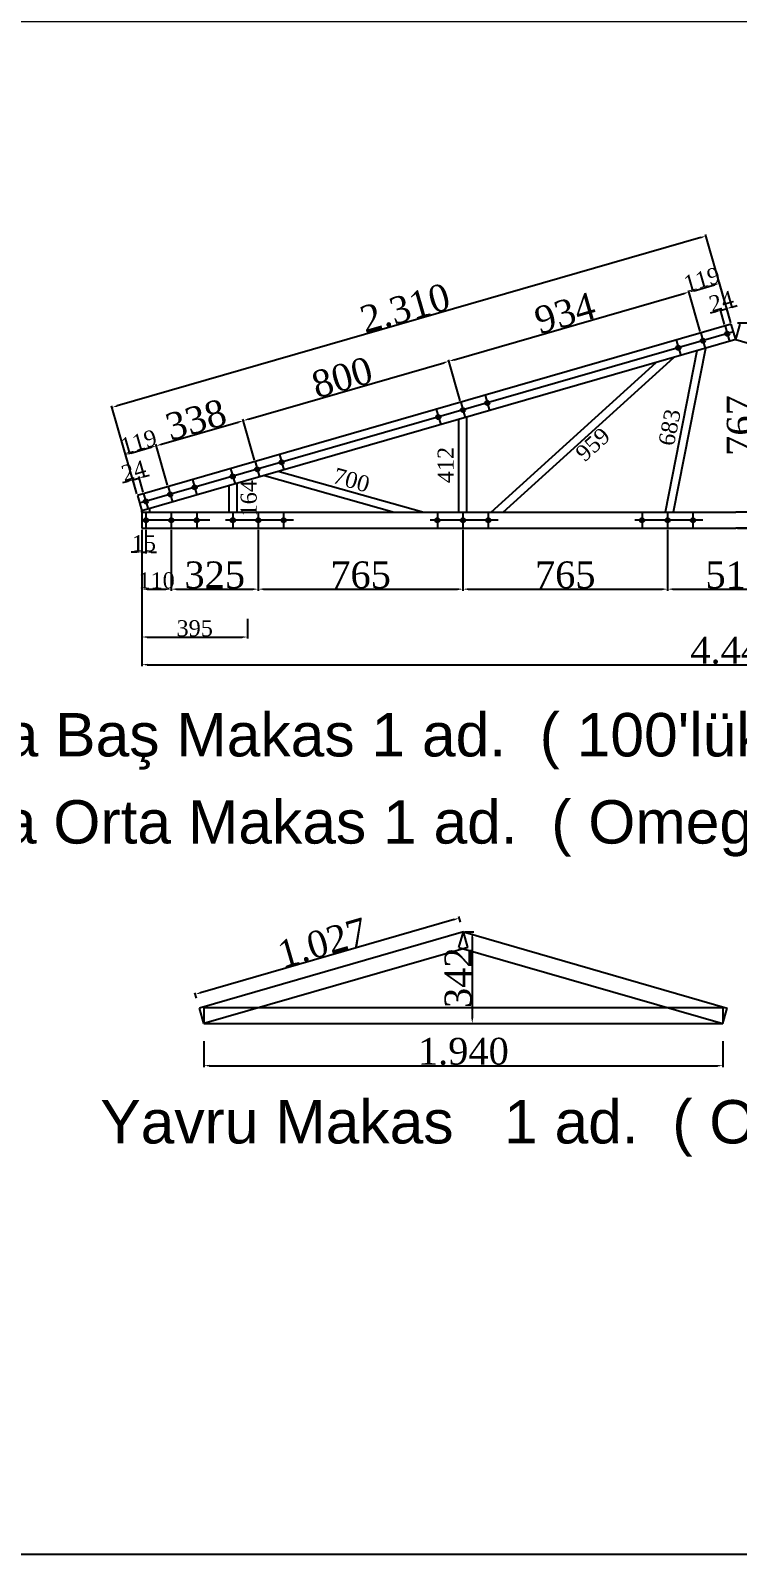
# Model space of a CAD drawing. Header units: millimetres. Extents: x 207124 to 218642, y -214832 to -203379.
# Drawn here: x 211285 to 213928, y -214832 to -209141 of the extents above; entities that cross this region are included whole.
import ezdxf

# ---------------------------------------------------------------- set-up
doc = ezdxf.new("R2010")
doc.units = ezdxf.units.MM
doc.header["$MEASUREMENT"] = 0
for name, color, linetype in [('Block1', 255, 'Continuous'), ('ZEMİN', 191, 'Continuous'), ('ÖLÇÜLENDİRME', 121, 'Continuous')]:
    doc.layers.add(name, color=color, linetype=linetype)
doc.styles.add('133', font='times.ttf')
doc.styles.get("Standard").update_dxf_attribs({"font": 'arial.ttf'})
doc.dimstyles.new('MAKAS', dxfattribs={"dimscale": 20, "dimtxt": 1.3, "dimasz": 1, "dimexe": 0.3, "dimexo": 0.3, "dimgap": 0.1, "dimtad": 1, "dimrnd": 1, "dimzin": 12, "dimdsep": 46, "dimlunit": 6, "dimtxsty": '133', "dimcen": 0.8, "dimdle": 0.0005, "dimclrd": 4, "dimclre": 6, "dimclrt": 2, "dimazin": 3, "dimtfac": 1, "dimtmove": 0, "dimatfit": 2, "dimldrblk": 'DOTSMALL', "dimfxl": 0, "dimtolj": 1, "dimtzin": 0, "dimarcsym": 0})
doc.dimstyles.new('makas 1', dxfattribs={"dimscale": 20, "dimtxt": 3, "dimasz": 1.2, "dimexe": 0.3, "dimexo": 0.3, "dimgap": 0.1, "dimtad": 1, "dimrnd": 1, "dimzin": 12, "dimdsep": 46, "dimlunit": 6, "dimtxsty": '133', "dimblk": 'NONE', "dimcen": 0.8, "dimdle": 0.0005, "dimse1": 1, "dimse2": 1, "dimsd1": 1, "dimsd2": 1, "dimclrd": 105, "dimclre": 42, "dimclrt": 2, "dimazin": 3, "dimtfac": 1, "dimtmove": 0, "dimatfit": 2, "dimldrblk": 'NONE', "dimfxl": 0, "dimtolj": 1, "dimtzin": 0, "dimarcsym": 0})

# ---------------------------------------------------------------- blocks, each defined once
blk = doc.blocks.new('*D7156')
at = {"layer": 'Defpoints', "color": 0}
for p in [(211690.8, -210812.2), (211684.4, -210877.4), (211707.7, -210870.6)]:
    blk.add_point(p, dxfattribs=at)
at = {"layer": 'ÖLÇÜLENDİRME', "color": 4, "lineweight": -2, "ltscale": 0.5}
for p, q in [((211648.3, -210824.4), (211629.1, -210830)), ((211667.5, -210818.9), (211690.8, -210812.2)), ((211710, -210806.6), (211729.3, -210801.1))]:
    blk.add_line(p, q, dxfattribs=at)
at = {"layer": 'ÖLÇÜLENDİRME', "color": 6, "lineweight": -2, "ltscale": 0.5}
for p, q in [((211682.7, -210871.6), (211665.9, -210813.1)), ((211706, -210864.9), (211689.2, -210806.4))]:
    blk.add_line(p, q, dxfattribs=at)
at = {"layer": 'ÖLÇÜLENDİRME', "color": 4}
for points in [[(211649.2, -210827.6), (211647.4, -210821.2), (211667.5, -210818.9)], [(211709.1, -210803.4), (211711, -210809.8), (211690.8, -210812.2)]]:
    blk.add_solid(points, dxfattribs=at)
at = {"layer": 'ÖLÇÜLENDİRME', "color": 2, "insert": (211670.3, -210784.8), "char_height": 60, "attachment_point": 5, "rotation": 16.0764, "style": '133'}
blk.add_mtext('\\A1;24', dxfattribs=at)
blk = doc.blocks.new('_DotSmall')
at = {"color": 0, "linetype": 'ByBlock', "const_width": 0.5}
blk.add_lwpolyline([(-0.0625, 0, 1), (0.0625, 0, 1)], format="xyb", close=True, dxfattribs=at)
blk = doc.blocks.new('*D7157')
at = {"layer": 'Defpoints', "color": 0}
for p in [(211755, -210691.7), (211684.4, -210877.4), (211799, -210844.3)]:
    blk.add_point(p, dxfattribs=at)
at = {"layer": 'ÖLÇÜLENDİRME', "color": 4, "lineweight": -2, "ltscale": 0.5}
blk.add_line((211659.6, -210719.1), (211735.7, -210697.2), dxfattribs=at)
at = {"layer": 'ÖLÇÜLENDİRME', "color": 6, "lineweight": -2, "ltscale": 0.5}
for p, q in [((211797.3, -210838.6), (211753.3, -210685.9)), ((211682.7, -210871.6), (211638.7, -210718.9))]:
    blk.add_line(p, q, dxfattribs=at)
at = {"layer": 'ÖLÇÜLENDİRME', "color": 4}
for points in [[(211736.7, -210700.4), (211734.8, -210694), (211755, -210691.7)], [(211658.7, -210715.9), (211660.5, -210722.4), (211640.4, -210724.7)]]:
    blk.add_solid(points, dxfattribs=at)
at = {"layer": 'ÖLÇÜLENDİRME', "color": 2, "insert": (211688.7, -210676.9), "char_height": 60, "attachment_point": 5, "rotation": 16.0764, "style": '133'}
blk.add_mtext('\\A1;119', dxfattribs=at)
blk = doc.blocks.new('*D7158')
at = {"layer": 'Defpoints', "color": 0}
for p in [(212080, -210598), (212124, -210750.7), (211799, -210844.3)]:
    blk.add_point(p, dxfattribs=at)
at = {"layer": 'ÖLÇÜLENDİRME', "color": 6, "lineweight": -2, "ltscale": 0.5}
for p, q in [((212122.3, -210744.9), (212078.3, -210592.2)), ((211797.3, -210838.6), (211753.3, -210685.9))]:
    blk.add_line(p, q, dxfattribs=at)
at = {"layer": 'ÖLÇÜLENDİRME', "color": 4, "lineweight": -2, "ltscale": 0.5}
blk.add_line((211774.2, -210686.1), (212060.7, -210603.5), dxfattribs=at)
at = {"layer": 'ÖLÇÜLENDİRME', "color": 4}
for points in [[(212061.7, -210606.7), (212059.8, -210600.3), (212080, -210598)], [(211773.3, -210682.9), (211775.1, -210689.3), (211755, -210691.7)]]:
    blk.add_solid(points, dxfattribs=at)
at = {"layer": 'ÖLÇÜLENDİRME', "color": 2, "insert": (211902.9, -210594.1), "char_height": 100, "attachment_point": 5, "rotation": 16.0764, "style": '133'}
blk.add_mtext('\\A1;338', dxfattribs=at)
blk = doc.blocks.new('*D7159')
at = {"layer": 'Defpoints', "color": 0}
for p in [(212848.6, -210376.1), (212892.7, -210529.1), (212124, -210750.7)]:
    blk.add_point(p, dxfattribs=at)
at = {"layer": 'ÖLÇÜLENDİRME', "color": 6, "lineweight": -2, "ltscale": 0.5}
for p, q in [((212891, -210523.4), (212846.9, -210370.3)), ((212122.3, -210744.9), (212078.2, -210591.9))]:
    blk.add_line(p, q, dxfattribs=at)
at = {"layer": 'ÖLÇÜLENDİRME', "color": 4, "lineweight": -2, "ltscale": 0.5}
blk.add_line((212099.1, -210592.1), (212829.3, -210381.6), dxfattribs=at)
at = {"layer": 'ÖLÇÜLENDİRME', "color": 4}
for points in [[(212830.3, -210384.8), (212828.4, -210378.4), (212848.6, -210376.1)], [(212098.1, -210588.9), (212100, -210595.3), (212079.8, -210597.6)]]:
    blk.add_solid(points, dxfattribs=at)
at = {"layer": 'ÖLÇÜLENDİRME', "color": 2, "insert": (212449.6, -210436.2), "char_height": 100, "attachment_point": 5, "rotation": 16.0764, "style": '133'}
blk.add_mtext('\\A1;800', dxfattribs=at)
blk = doc.blocks.new('*D7160')
at = {"layer": 'Defpoints', "color": 0}
for p in [(213745.7, -210117.6), (213789.8, -210270.6), (212892.7, -210529.1)]:
    blk.add_point(p, dxfattribs=at)
at = {"layer": 'ÖLÇÜLENDİRME', "color": 4, "lineweight": -2, "ltscale": 0.5}
blk.add_line((212867.8, -210370.5), (213726.4, -210123.1), dxfattribs=at)
at = {"layer": 'ÖLÇÜLENDİRME', "color": 6, "lineweight": -2, "ltscale": 0.5}
for p, q in [((213788.1, -210264.8), (213744, -210111.8)), ((212891, -210523.4), (212846.9, -210370.3))]:
    blk.add_line(p, q, dxfattribs=at)
at = {"layer": 'ÖLÇÜLENDİRME', "color": 4}
for points in [[(213727.4, -210126.3), (213725.5, -210119.9), (213745.7, -210117.6)], [(212866.9, -210367.3), (212868.7, -210373.8), (212848.6, -210376.1)]]:
    blk.add_solid(points, dxfattribs=at)
at = {"layer": 'ÖLÇÜLENDİRME', "color": 2, "insert": (213282.5, -210196), "char_height": 100, "attachment_point": 5, "rotation": 16.0764, "style": '133'}
blk.add_mtext('\\A1;934', dxfattribs=at)
blk = doc.blocks.new('*D7161')
at = {"layer": 'Defpoints', "color": 0}
for p in [(213860.4, -210084.9), (213904.4, -210237.6), (213789.8, -210270.6)]:
    blk.add_point(p, dxfattribs=at)
at = {"layer": 'ÖLÇÜLENDİRME', "color": 6, "lineweight": -2, "ltscale": 0.5}
for p, q in [((213902.7, -210231.8), (213858.7, -210079.1)), ((213788.1, -210264.8), (213744.1, -210112.2))]:
    blk.add_line(p, q, dxfattribs=at)
at = {"layer": 'ÖLÇÜLENDİRME', "color": 4, "lineweight": -2, "ltscale": 0.5}
blk.add_line((213765, -210112.4), (213841.1, -210090.4), dxfattribs=at)
at = {"layer": 'ÖLÇÜLENDİRME', "color": 4}
for points in [[(213842.1, -210093.7), (213840.2, -210087.2), (213860.4, -210084.9)], [(213764.1, -210109.2), (213765.9, -210115.6), (213745.8, -210117.9)]]:
    blk.add_solid(points, dxfattribs=at)
at = {"layer": 'ÖLÇÜLENDİRME', "color": 2, "insert": (213794.1, -210070.2), "char_height": 60, "attachment_point": 5, "rotation": 16.0764, "style": '133'}
blk.add_mtext('\\A1;119', dxfattribs=at)
blk = doc.blocks.new('*D7162')
at = {"layer": 'Defpoints', "color": 0}
for p in [(213887.5, -210179.1), (213881.1, -210244.3), (213904.4, -210237.6)]:
    blk.add_point(p, dxfattribs=at)
at = {"layer": 'ÖLÇÜLENDİRME', "color": 4, "lineweight": -2, "ltscale": 0.5}
for p, q in [((213845, -210191.4), (213825.8, -210196.9)), ((213864.2, -210185.8), (213887.5, -210179.1)), ((213906.7, -210173.6), (213925.9, -210168))]:
    blk.add_line(p, q, dxfattribs=at)
at = {"layer": 'ÖLÇÜLENDİRME', "color": 6, "lineweight": -2, "ltscale": 0.5}
for p, q in [((213879.4, -210238.5), (213862.5, -210180.1)), ((213902.7, -210231.8), (213885.9, -210173.3))]:
    blk.add_line(p, q, dxfattribs=at)
at = {"layer": 'ÖLÇÜLENDİRME', "color": 4}
for points in [[(213845.9, -210194.6), (213844.1, -210188.2), (213864.2, -210185.8)], [(213905.8, -210170.4), (213907.7, -210176.8), (213887.5, -210179.1)]]:
    blk.add_solid(points, dxfattribs=at)
at = {"layer": 'ÖLÇÜLENDİRME', "color": 2, "insert": (213867, -210151.8), "char_height": 60, "attachment_point": 5, "rotation": 16.0764, "style": '133'}
blk.add_mtext('\\A1;24', dxfattribs=at)
blk = doc.blocks.new('*D7163')
at = {"layer": 'Defpoints', "color": 0}
for p in [(213904.4, -210237.6), (211589.5, -210548.2), (211684.4, -210877.4)]:
    blk.add_point(p, dxfattribs=at)
at = {"layer": 'ÖLÇÜLENDİRME', "color": 4, "lineweight": -2, "ltscale": 0.5}
blk.add_line((213790.3, -209914), (211608.7, -210542.7), dxfattribs=at)
at = {"layer": 'ÖLÇÜLENDİRME', "color": 6, "lineweight": -2, "ltscale": 0.5}
for p, q in [((213902.7, -210231.8), (213807.9, -209902.7)), ((211682.7, -210871.6), (211587.9, -210542.5))]:
    blk.add_line(p, q, dxfattribs=at)
at = {"layer": 'ÖLÇÜLENDİRME', "color": 4}
for points in [[(213791.2, -209917.2), (213789.4, -209910.8), (213809.5, -209908.5)], [(211607.8, -210539.5), (211609.7, -210545.9), (211589.5, -210548.2)]]:
    blk.add_solid(points, dxfattribs=at)
at = {"layer": 'ÖLÇÜLENDİRME', "color": 2, "insert": (212684.9, -210177.5), "char_height": 100, "attachment_point": 5, "rotation": 16.0764, "style": '133'}
blk.add_mtext('\\A1;2.310', dxfattribs=at)
blk = doc.blocks.new('*D7164')
at = {"layer": 'Defpoints', "color": 0}
for p in [(211701, -210999.5), (211716, -210999.5), (211716, -211088.4)]:
    blk.add_point(p, dxfattribs=at)
at = {"layer": 'ÖLÇÜLENDİRME', "color": 6, "lineweight": -2, "ltscale": 0.5}
for p, q in [((211701, -211005.5), (211701, -211094.4)), ((211716, -211005.5), (211716, -211094.4))]:
    blk.add_line(p, q, dxfattribs=at)
at = {"layer": 'ÖLÇÜLENDİRME', "color": 4, "lineweight": -2, "ltscale": 0.5}
for p, q in [((211681, -211088.4), (211661, -211088.4)), ((211701, -211088.4), (211716, -211088.4)), ((211736, -211088.4), (211756, -211088.4))]:
    blk.add_line(p, q, dxfattribs=at)
at = {"layer": 'ÖLÇÜLENDİRME', "color": 4}
for points in [[(211681, -211091.8), (211681, -211085.1), (211701, -211088.4)], [(211736, -211085.1), (211736, -211091.8), (211716, -211088.4)]]:
    blk.add_solid(points, dxfattribs=at)
at = {"layer": 'ÖLÇÜLENDİRME', "color": 2, "insert": (211708.5, -211056), "char_height": 60, "attachment_point": 5, "style": '133'}
blk.add_mtext('\\A1;15', dxfattribs=at)
blk = doc.blocks.new('*D7165')
at = {"layer": 'Defpoints', "color": 0}
for p in [(211701, -210999.5), (211811, -210999.5), (211811, -211227.1)]:
    blk.add_point(p, dxfattribs=at)
at = {"layer": 'ÖLÇÜLENDİRME', "color": 6, "lineweight": -2, "ltscale": 0.5}
for p, q in [((211701, -211005.5), (211701, -211233.1)), ((211811, -211005.5), (211811, -211233.1))]:
    blk.add_line(p, q, dxfattribs=at)
at = {"layer": 'ÖLÇÜLENDİRME', "color": 4, "lineweight": -2, "ltscale": 0.5}
blk.add_line((211721, -211227.1), (211791, -211227.1), dxfattribs=at)
at = {"layer": 'ÖLÇÜLENDİRME', "color": 4}
for points in [[(211721, -211223.8), (211721, -211230.4), (211701, -211227.1)], [(211791, -211230.4), (211791, -211223.8), (211811, -211227.1)]]:
    blk.add_solid(points, dxfattribs=at)
at = {"layer": 'ÖLÇÜLENDİRME', "color": 2, "insert": (211756, -211194.6), "char_height": 60, "attachment_point": 5, "style": '133'}
blk.add_mtext('\\A1;110', dxfattribs=at)
blk = doc.blocks.new('*D7166')
at = {"layer": 'Defpoints', "color": 0}
for p in [(211811, -210999.5), (212136, -210999.5), (212136, -211227.1)]:
    blk.add_point(p, dxfattribs=at)
at = {"layer": 'ÖLÇÜLENDİRME', "color": 6, "lineweight": -2, "ltscale": 0.5}
for p, q in [((211811, -211005.5), (211811, -211233.1)), ((212136, -211005.5), (212136, -211233.1))]:
    blk.add_line(p, q, dxfattribs=at)
at = {"layer": 'ÖLÇÜLENDİRME', "color": 4, "lineweight": -2, "ltscale": 0.5}
blk.add_line((211831, -211227.1), (212116, -211227.1), dxfattribs=at)
at = {"layer": 'ÖLÇÜLENDİRME', "color": 4}
for points in [[(211831, -211223.8), (211831, -211230.4), (211811, -211227.1)], [(212116, -211230.4), (212116, -211223.8), (212136, -211227.1)]]:
    blk.add_solid(points, dxfattribs=at)
at = {"layer": 'ÖLÇÜLENDİRME', "color": 2, "insert": (211973.5, -211174.3), "char_height": 100, "attachment_point": 5, "style": '133'}
blk.add_mtext('\\A1;325', dxfattribs=at)
blk = doc.blocks.new('*D7167')
at = {"layer": 'Defpoints', "color": 0}
for p in [(212136, -210999.5), (212901, -210999.5), (212901, -211227.1)]:
    blk.add_point(p, dxfattribs=at)
at = {"layer": 'ÖLÇÜLENDİRME', "color": 6, "lineweight": -2, "ltscale": 0.5}
for p, q in [((212136, -211005.5), (212136, -211233.1)), ((212901, -211005.5), (212901, -211233.1))]:
    blk.add_line(p, q, dxfattribs=at)
at = {"layer": 'ÖLÇÜLENDİRME', "color": 4, "lineweight": -2, "ltscale": 0.5}
blk.add_line((212156, -211227.1), (212881, -211227.1), dxfattribs=at)
at = {"layer": 'ÖLÇÜLENDİRME', "color": 4}
for points in [[(212156, -211223.8), (212156, -211230.4), (212136, -211227.1)], [(212881, -211230.4), (212881, -211223.8), (212901, -211227.1)]]:
    blk.add_solid(points, dxfattribs=at)
at = {"layer": 'ÖLÇÜLENDİRME', "color": 2, "insert": (212518.5, -211174.2), "char_height": 100, "attachment_point": 5, "style": '133'}
blk.add_mtext('\\A1;765', dxfattribs=at)
blk = doc.blocks.new('*D7168')
at = {"layer": 'Defpoints', "color": 0}
for p in [(212901, -210999.5), (213666, -210999.5), (213666, -211227.1)]:
    blk.add_point(p, dxfattribs=at)
at = {"layer": 'ÖLÇÜLENDİRME', "color": 6, "lineweight": -2, "ltscale": 0.5}
for p, q in [((212901, -211005.5), (212901, -211233.1)), ((213666, -211005.5), (213666, -211233.1))]:
    blk.add_line(p, q, dxfattribs=at)
at = {"layer": 'ÖLÇÜLENDİRME', "color": 4, "lineweight": -2, "ltscale": 0.5}
blk.add_line((212921, -211227.1), (213646, -211227.1), dxfattribs=at)
at = {"layer": 'ÖLÇÜLENDİRME', "color": 4}
for points in [[(212921, -211223.8), (212921, -211230.4), (212901, -211227.1)], [(213646, -211230.4), (213646, -211223.8), (213666, -211227.1)]]:
    blk.add_solid(points, dxfattribs=at)
at = {"layer": 'ÖLÇÜLENDİRME', "color": 2, "insert": (213283.5, -211174.2), "char_height": 100, "attachment_point": 5, "style": '133'}
blk.add_mtext('\\A1;765', dxfattribs=at)
blk = doc.blocks.new('*D7169')
at = {"layer": 'Defpoints', "color": 0}
for p in [(213666, -210999.5), (214176, -211022.9), (214176, -211227.1)]:
    blk.add_point(p, dxfattribs=at)
at = {"layer": 'ÖLÇÜLENDİRME', "color": 6, "lineweight": -2, "ltscale": 0.5}
for p, q in [((213666, -211005.5), (213666, -211233.1)), ((214176, -211028.9), (214176, -211233.1))]:
    blk.add_line(p, q, dxfattribs=at)
at = {"layer": 'ÖLÇÜLENDİRME', "color": 4, "lineweight": -2, "ltscale": 0.5}
blk.add_line((213686, -211227.1), (214156, -211227.1), dxfattribs=at)
at = {"layer": 'ÖLÇÜLENDİRME', "color": 4}
for points in [[(213686, -211223.8), (213686, -211230.4), (213666, -211227.1)], [(214156, -211230.4), (214156, -211223.8), (214176, -211227.1)]]:
    blk.add_solid(points, dxfattribs=at)
at = {"layer": 'ÖLÇÜLENDİRME', "color": 2, "insert": (213921, -211174.3), "char_height": 100, "attachment_point": 5, "style": '133'}
blk.add_mtext('\\A1;510', dxfattribs=at)
blk = doc.blocks.new('*D7170')
at = {"layer": 'Defpoints', "color": 0}
for p in [(211701, -211331.5), (212096, -211331.5), (212096, -211405.9)]:
    blk.add_point(p, dxfattribs=at)
at = {"layer": 'ÖLÇÜLENDİRME', "color": 6, "lineweight": -2, "ltscale": 0.5}
for p, q in [((211701, -211337.5), (211701, -211411.9)), ((212096, -211337.5), (212096, -211411.9))]:
    blk.add_line(p, q, dxfattribs=at)
at = {"layer": 'ÖLÇÜLENDİRME', "color": 4, "lineweight": -2, "ltscale": 0.5}
blk.add_line((211721, -211405.9), (212076, -211405.9), dxfattribs=at)
at = {"layer": 'ÖLÇÜLENDİRME', "color": 4}
for points in [[(211721, -211402.6), (211721, -211409.3), (211701, -211405.9)], [(212076, -211409.3), (212076, -211402.6), (212096, -211405.9)]]:
    blk.add_solid(points, dxfattribs=at)
at = {"layer": 'ÖLÇÜLENDİRME', "color": 2, "insert": (211898.5, -211373.4), "char_height": 60, "attachment_point": 5, "style": '133'}
blk.add_mtext('\\A1;395', dxfattribs=at)
blk = doc.blocks.new('*D7171')
at = {"layer": 'Defpoints', "color": 0}
for p in [(211701, -211141.9), (216141, -211119.3), (216141, -211509.1)]:
    blk.add_point(p, dxfattribs=at)
at = {"layer": 'ÖLÇÜLENDİRME', "color": 6, "lineweight": -2, "ltscale": 0.5}
for p, q in [((211701, -211147.9), (211701, -211515.1)), ((216141, -211125.3), (216141, -211515.1))]:
    blk.add_line(p, q, dxfattribs=at)
at = {"layer": 'ÖLÇÜLENDİRME', "color": 4, "lineweight": -2, "ltscale": 0.5}
blk.add_line((211721, -211509.1), (216121, -211509.1), dxfattribs=at)
at = {"layer": 'ÖLÇÜLENDİRME', "color": 4}
for points in [[(211721, -211505.8), (211721, -211512.4), (211701, -211509.1)], [(216121, -211512.4), (216121, -211505.8), (216141, -211509.1)]]:
    blk.add_solid(points, dxfattribs=at)
at = {"layer": 'ÖLÇÜLENDİRME', "color": 2, "insert": (213921, -211456.2), "char_height": 100, "attachment_point": 5, "style": '133'}
blk.add_mtext('\\A1;4.440', dxfattribs=at)
blk = doc.blocks.new('*D7172')
at = {"layer": 'Defpoints', "color": 0}
for p in [(212041, -210805.8), (212041, -210969.5), (212133.1, -210969.5)]:
    blk.add_point(p, dxfattribs=at)
at = {"layer": 'Block1', "color": 2, "insert": (212100.6, -210887.6), "char_height": 60, "attachment_point": 5, "rotation": 90, "style": '133'}
blk.add_mtext('\\A1;164', dxfattribs=at)
blk = doc.blocks.new('_None')
blk = doc.blocks.new('*D7173')
at = {"layer": 'Defpoints', "color": 0}
for p in [(212138.9, -210756), (212132.3, -210779.5), (212806, -210969.5)]:
    blk.add_point(p, dxfattribs=at)
at = {"layer": 'Block1', "color": 2, "insert": (212484.6, -210819.7), "char_height": 60, "attachment_point": 5, "rotation": 344.2531, "style": '133'}
blk.add_mtext('\\A1;700', dxfattribs=at)
blk = doc.blocks.new('*D7174')
at = {"layer": 'Defpoints', "color": 0}
for p in [(212868.5, -210558), (212901, -210558), (212901, -210969.5)]:
    blk.add_point(p, dxfattribs=at)
at = {"layer": 'Block1', "color": 2, "insert": (212836.5, -210763.7), "char_height": 60, "attachment_point": 5, "rotation": 90, "style": '133'}
blk.add_mtext('\\A1;412', dxfattribs=at)
blk = doc.blocks.new('*D7175')
at = {"layer": 'Defpoints', "color": 0}
for p in [(213706.8, -210325.7), (212996, -210969.5), (213053.2, -211032.6)]:
    blk.add_point(p, dxfattribs=at)
at = {"layer": 'ZEMİN', "color": 2, "insert": (213386.7, -210686.6), "char_height": 60, "attachment_point": 5, "rotation": 42.1647, "style": '133'}
blk.add_mtext('\\A1;959', dxfattribs=at)
blk = doc.blocks.new('*D7176')
at = {"layer": 'Defpoints', "color": 0}
for p in [(213771.5, -210294.2), (213798.1, -210299.4), (213666, -210969.5)]:
    blk.add_point(p, dxfattribs=at)
at = {"layer": 'ZEMİN', "color": 2, "insert": (213673.6, -210622.9), "char_height": 60, "attachment_point": 5, "rotation": 78.8469, "style": '133'}
blk.add_mtext('\\A1;683', dxfattribs=at)
blk = doc.blocks.new('*D7188')
at = {"layer": 'Defpoints', "color": 0}
for p in [(213921, -210232.8), (213991, -210232.8), (213921, -210999.5)]:
    blk.add_point(p, dxfattribs=at)
at = {"layer": 'ÖLÇÜLENDİRME', "color": 6, "lineweight": -2, "ltscale": 0.5}
for p, q in [((213927, -210232.8), (213997, -210232.8)), ((213927, -210999.5), (213997, -210999.5))]:
    blk.add_line(p, q, dxfattribs=at)
at = {"layer": 'ÖLÇÜLENDİRME', "color": 4, "lineweight": -2, "ltscale": 0.5}
blk.add_line((213991, -210979.5), (213991, -210252.8), dxfattribs=at)
at = {"layer": 'ÖLÇÜLENDİRME', "color": 4}
for points in [[(213994.3, -210252.8), (213987.7, -210252.8), (213991, -210232.8)], [(213987.7, -210979.5), (213994.3, -210979.5), (213991, -210999.5)]]:
    blk.add_solid(points, dxfattribs=at)
at = {"layer": 'ÖLÇÜLENDİRME', "color": 2, "insert": (213938.1, -210616.1), "char_height": 100, "attachment_point": 5, "rotation": 90, "style": '133'}
blk.add_mtext('\\A1;767', dxfattribs=at)
blk = doc.blocks.new('*D7513')
at = {"layer": 'Defpoints', "color": 0}
for p in [(211932.7, -212908.9), (213872.7, -212908.9), (213872.7, -213006.7)]:
    blk.add_point(p, dxfattribs=at)
at = {"layer": 'ÖLÇÜLENDİRME', "color": 6, "lineweight": -2, "ltscale": 0.5}
for p, q in [((211932.7, -212914.9), (211932.7, -213012.7)), ((213872.7, -212914.9), (213872.7, -213012.7))]:
    blk.add_line(p, q, dxfattribs=at)
at = {"layer": 'ÖLÇÜLENDİRME', "color": 4, "lineweight": -2, "ltscale": 0.5}
blk.add_line((211952.7, -213006.7), (213852.7, -213006.7), dxfattribs=at)
at = {"layer": 'ÖLÇÜLENDİRME', "color": 4}
for points in [[(211952.7, -213003.4), (211952.7, -213010), (211932.7, -213006.7)], [(213852.7, -213010), (213852.7, -213003.4), (213872.7, -213006.7)]]:
    blk.add_solid(points, dxfattribs=at)
at = {"layer": 'ÖLÇÜLENDİRME', "color": 2, "insert": (212902.7, -212953.8), "char_height": 100, "attachment_point": 5, "style": '133'}
blk.add_mtext('\\A1;1.940', dxfattribs=at)
blk = doc.blocks.new('*D7514')
at = {"layer": 'Defpoints', "color": 0}
for p in [(212902.7, -212507.3), (212902.7, -212849.3), (212935.9, -212849.3)]:
    blk.add_point(p, dxfattribs=at)
at = {"layer": 'ÖLÇÜLENDİRME', "color": 6, "lineweight": -2, "ltscale": 0.5}
for p, q in [((212908.7, -212507.3), (212941.9, -212507.3)), ((212908.7, -212849.3), (212941.9, -212849.3))]:
    blk.add_line(p, q, dxfattribs=at)
at = {"layer": 'ÖLÇÜLENDİRME', "color": 4, "lineweight": -2, "ltscale": 0.5}
blk.add_line((212935.9, -212527.3), (212935.9, -212829.3), dxfattribs=at)
at = {"layer": 'ÖLÇÜLENDİRME', "color": 4}
for points in [[(212939.2, -212527.3), (212932.6, -212527.3), (212935.9, -212507.3)], [(212932.6, -212829.3), (212939.2, -212829.3), (212935.9, -212849.3)]]:
    blk.add_solid(points, dxfattribs=at)
at = {"layer": 'ÖLÇÜLENDİRME', "color": 2, "insert": (212883.2, -212678.3), "char_height": 100, "attachment_point": 5, "rotation": 90, "style": '133'}
blk.add_mtext('\\A1;342', dxfattribs=at)
blk = doc.blocks.new('*D7515')
at = {"layer": 'Defpoints', "color": 0}
for p in [(212893.2, -212476.2), (211900.7, -212740), (211906.6, -212760.5)]:
    blk.add_point(p, dxfattribs=at)
at = {"layer": 'ÖLÇÜLENDİRME', "color": 4, "lineweight": -2, "ltscale": 0.5}
blk.add_line((212868.1, -212461.2), (211919.9, -212734.5), dxfattribs=at)
at = {"layer": 'ÖLÇÜLENDİRME', "color": 6, "lineweight": -2, "ltscale": 0.5}
for p, q in [((212891.6, -212470.4), (212885.7, -212449.9)), ((211905, -212754.8), (211899.1, -212734.2))]:
    blk.add_line(p, q, dxfattribs=at)
at = {"layer": 'ÖLÇÜLENDİRME', "color": 4}
for points in [[(212869, -212464.4), (212867.2, -212458), (212887.3, -212455.7)], [(211919, -212731.3), (211920.9, -212737.7), (211900.7, -212740)]]:
    blk.add_solid(points, dxfattribs=at)
at = {"layer": 'ÖLÇÜLENDİRME', "color": 2, "insert": (212376.3, -212547.9), "char_height": 100, "attachment_point": 5, "rotation": 16.0764, "style": '133'}
blk.add_mtext('\\A1;1.027', dxfattribs=at)

msp = doc.modelspace()

# ---------------------------------------------------------------- linework, layer by layer
at = {"color": 2}
msp.add_lwpolyline([(209922.706, -209105.744), (218639.793, -209105.744), (218639.793, -214832.407), (209922.706, -214832.407)], close=True, dxfattribs=at)
at = {"layer": 'Block1', "color": 1}
for p, q in [((213904.363, -210237.576), (211684.363, -210877.355)), ((213920.978, -210295.229), (213904.363, -210237.576)), ((213920.978, -210295.229), (213937.593, -210237.576)), ((213920.978, -210295.229), (211700.978, -210935.009)), ((213920.978, -210295.229), (216140.978, -210935.009)), ((212885.977, -210939.465), (212885.977, -210593.505)), ((212915.977, -210939.465), (212915.977, -210584.859)), ((212159.687, -210802.814), (212644.312, -210939.465)), ((212214.355, -210787.059), (212754.855, -210939.465)), ((211684.363, -210877.355), (211700.978, -210935.009)), ((212025.978, -210841.347), (212025.978, -210939.465)), ((212055.978, -210832.702), (212055.978, -210939.465)), ((211700.978, -210939.465), (211700.978, -210935.009)), ((211700.978, -210939.465), (213920.978, -210939.465)), ((211700.978, -210939.465), (211700.978, -210999.465)), ((211730.978, -210939.465), (211730.978, -210926.363)), ((216140.978, -210939.465), (213920.978, -210939.465)), ((211700.978, -210999.465), (213920.978, -210999.465)), ((216140.978, -210999.465), (213920.978, -210999.465)), ((212902.75, -212507.289), (211916.135, -212791.621)), ((212886.135, -212564.943), (212902.75, -212507.289)), ((212919.365, -212564.943), (212902.75, -212507.289)), ((212902.75, -212507.289), (213889.365, -212791.621)), ((212919.365, -212564.943), (211932.75, -212849.275)), ((212886.135, -212564.943), (213872.75, -212849.275))]:
    msp.add_line(p, q, dxfattribs=at)
at = {"layer": 'Block1', "color": 2}
for p, q in [((213881.055, -210244.293), (213897.67, -210301.946)), ((213912.67, -210266.402), (211692.67, -210906.182)), ((213698.485, -210296.907), (213715.101, -210354.561)), ((213789.77, -210270.6), (213806.385, -210328.254)), ((212892.67, -210529.134), (212909.285, -210586.788)), ((212983.955, -210502.827), (213000.57, -210560.481)), ((212801.385, -210555.442), (212818, -210613.095)), ((212123.955, -210750.669), (212140.57, -210808.323)), ((212215.24, -210724.362), (212231.855, -210782.015)), ((211890.24, -210818.024), (211906.855, -210875.677)), ((212032.67, -210776.976), (212049.285, -210834.63)), ((211707.67, -210870.638), (211724.286, -210928.292)), ((211798.955, -210844.331), (211815.57, -210901.984)), ((211715.978, -210939.465), (211715.978, -210999.465)), ((211810.978, -210939.465), (211810.978, -210999.465)), ((211905.978, -210939.465), (211905.978, -210999.465)), ((212040.978, -210939.465), (212040.978, -210999.465)), ((212135.978, -210939.465), (212135.978, -210999.465)), ((212230.978, -210939.465), (212230.978, -210999.465)), ((212805.977, -210939.465), (212805.977, -210999.465)), ((212900.977, -210939.465), (212900.977, -210999.465)), ((212995.977, -210939.465), (212995.977, -210999.465)), ((213570.977, -210939.465), (213570.977, -210999.465)), ((213665.977, -210939.465), (213665.977, -210999.465)), ((213760.977, -210939.465), (213760.977, -210999.465))]:
    msp.add_line(p, q, dxfattribs=at)
at = {"layer": 'Block1', "color": 1}
for centre, radius in [((213798.078, -210299.427), 8), ((213798.078, -210299.426), 4), ((213889.363, -210273.12), 8), ((213889.363, -210273.119), 4), ((213706.793, -210325.734), 8), ((213706.793, -210325.734), 4), ((212992.262, -210531.654), 8), ((212992.262, -210531.654), 4), ((212809.693, -210584.269), 8), ((212809.692, -210584.269), 4), ((212900.977, -210557.962), 8), ((212900.977, -210557.961), 4), ((212223.548, -210753.189), 8), ((212223.548, -210753.189), 4), ((212040.978, -210805.804), 8), ((212040.978, -210805.804), 4), ((212132.263, -210779.497), 8), ((212132.263, -210779.496), 4), ((211807.263, -210873.158), 8), ((211807.263, -210873.157), 4), ((211898.548, -210846.85), 8), ((211898.548, -210846.85), 4), ((211715.978, -210899.465), 8), ((211715.978, -210899.465), 4), ((211715.978, -210969.465), 8), ((211715.978, -210969.465), 4), ((211810.978, -210969.465), 8), ((211810.978, -210969.465), 4), ((211905.978, -210969.465), 8), ((211905.978, -210969.465), 4), ((212040.978, -210969.465), 8), ((212040.978, -210969.465), 4), ((212135.978, -210969.465), 8), ((212135.978, -210969.465), 4), ((212230.978, -210969.465), 8), ((212230.978, -210969.465), 4), ((212805.977, -210969.465), 8), ((212805.977, -210969.465), 4), ((212900.977, -210969.465), 8), ((212900.977, -210969.465), 4), ((212995.977, -210969.465), 8), ((212995.977, -210969.465), 4), ((213570.977, -210969.465), 8), ((213570.977, -210969.465), 4), ((213665.977, -210969.465), 8), ((213665.977, -210969.465), 4), ((213760.977, -210969.465), 8), ((213760.977, -210969.465), 4)]:
    msp.add_circle(centre, radius, dxfattribs=at)
at = {"layer": 'ZEMİN', "color": 1}
for p, q in [((213051.45, -210939.465), (213689.003, -210362.082)), ((213775.342, -210337.2), (213656.603, -210939.465)), ((213807.761, -210327.857), (213687.18, -210939.465)), ((213006.758, -210939.465), (213623.451, -210380.973)), ((211932.75, -212849.275), (211916.135, -212791.621)), ((211932.75, -212789.275), (213872.75, -212789.275)), ((211932.75, -212789.275), (211932.75, -212849.275)), ((213872.75, -212789.275), (213872.75, -212849.275)), ((213872.75, -212849.275), (213889.365, -212791.621))]:
    msp.add_line(p, q, dxfattribs=at)
at = {"layer": 'ÖLÇÜLENDİRME', "color": 2, "ltscale": 0.5}
for p, q in [((211954.763, -210969.465), (211700.978, -210969.465)), ((212267.849, -210969.465), (212014.064, -210969.465)), ((213032.848, -210969.465), (212779.064, -210969.465)), ((213797.848, -210969.465), (213544.063, -210969.465))]:
    msp.add_line(p, q, dxfattribs=at)
at = {"layer": 'ÖLÇÜLENDİRME', "color": 1, "ltscale": 0.5}
msp.add_line((211932.75, -212849.275), (213872.75, -212849.275), dxfattribs=at)

# ---------------------------------------------------------------- texts
at = {"layer": 'ÖLÇÜLENDİRME', "color": 2, "char_height": 162, "width": 10329.32356, "attachment_point": 1}
for s, insert in [("Cumba Baş Makas 1 ad.  ( 100'lük Omega )  LAMBİRİ KAPLANACAK", (210584.679, -211689.726)), ('Cumba Orta Makas 1 ad.  ( Omegasız )', (210577.778, -212015.257)), ('Yavru Makas   1 ad.  ( Omegasız )', (211545.653, -213135.184))]:
    msp.add_mtext(s, dxfattribs=dict(at, insert=insert))

# ---------------------------------------------------------------- dimensions: what is measured, and where the dimension line sits
at = {"layer": 'Block1', "color": 1}
for p1, p2, distance, picture, middle in [((212900.977, -210969.465), (212900.977, -210557.962), 32.527, '*D7174', (212836.511, -210763.713)), ((212805.9774, -210969.4646), (212132.2628, -210779.4963), -24.3812, '*D7173', (212484.568, -210819.695)), ((212040.978, -210805.803), (212040.978, -210969.465), 92.118, '*D7172', (212100.645, -210887.634))]:
    dim = msp.add_aligned_dim(p1=p1, p2=p2, distance=distance, dimstyle='makas 1', dxfattribs=at)
    dim.commit()
    dim.dimension.update_dxf_attribs({"geometry": picture, "text_midpoint": middle})
at = {"layer": 'ZEMİN', "color": 1}
for p1, p2, distance, picture, middle in [((213665.977, -210969.465), (213798.078, -210299.427), 27.107, '*D7176', (213673.595, -210622.925)), ((213706.793, -210325.734), (212995.977, -210969.465), 85.214, '*D7175', (213386.743, -210686.642))]:
    dim = msp.add_aligned_dim(p1=p1, p2=p2, distance=distance, dimstyle='makas 1', override={"dimfxl": 100, "dimarcsym": 1}, dxfattribs=at)
    dim.commit()
    dim.dimension.update_dxf_attribs({"geometry": picture, "text_midpoint": middle})
at = {"layer": 'ÖLÇÜLENDİRME', "color": 1, "ltscale": 0.5}
dim = msp.add_aligned_dim(p1=(213904.363, -210237.576), p2=(211684.363, -210877.355), distance=-342.509, dimstyle='MAKAS', override={"dimtxt": 5, "dimdle": 1}, dxfattribs=at)
dim.commit()
dim.dimension.update_dxf_attribs({"geometry": '*D7163', "text_midpoint": (212684.866, -210177.519)})
for base, p1, p2, angle, override, picture, middle, dimtype in [((213860.366, -210084.909), (213789.77, -210270.6), (213904.363, -210237.576), 196.076398, {"dimtxt": 3}, '*D7161', (213803.07, -210101.421), 160), ((213887.513, -210179.109), (213881.055, -210244.293), (213904.363, -210237.576), 16.076398, {"dimtxt": 3}, '*D7162', (213875.86, -210182.468), 161), ((211754.958, -210691.664), (211684.363, -210877.355), (211798.955, -210844.331), 16.076398, {"dimtxt": 3}, '*D7157', (211697.662, -210708.176), 161), ((211690.821, -210812.172), (211684.363, -210877.355), (211707.67, -210870.638), 16.076398, {"dimtxt": 3}, '*D7156', (211679.167, -210815.53), 161), ((211900.712, -212740.003), (212893.246, -212476.211), (211906.631, -212760.543), 196.076398, {"dimtxt": 5, "dimdle": 1}, '*D7515', (212390.91, -212598.734), 161)]:
    dim = msp.add_linear_dim(base=base, p1=p1, p2=p2, angle=angle, dimstyle='MAKAS', override=override, dxfattribs=at)
    dim.commit()
    dim.dimension.update_dxf_attribs({"geometry": picture, "text_midpoint": middle, "dimtype": dimtype})
for base, p1, p2, angle, picture, middle in [((213745.664, -210117.552), (212892.67, -210529.134), (213789.77, -210270.6), 196.076398, '*D7160', (213282.464, -210195.987)), ((213991.005, -210232.787), (213920.978, -210999.465), (213920.978, -210232.787), 90, '*D7188', (213938.105, -210616.126)), ((212848.563, -210376.087), (212123.955, -210750.669), (212892.67, -210529.134), 196.076398, '*D7159', (212449.598, -210436.166)), ((212079.958, -210598.002), (211798.955, -210844.331), (212123.955, -210750.669), 196.076398, '*D7158', (211902.851, -210594.145)), ((212935.912, -212849.275), (212902.75, -212507.289), (212902.75, -212849.275), 90, '*D7514', (212883.161, -212678.282))]:
    dim = msp.add_linear_dim(base=base, p1=p1, p2=p2, angle=angle, dimstyle='MAKAS', override={"dimtxt": 5, "dimdle": 1}, dxfattribs=at)
    dim.commit()
    dim.dimension.update_dxf_attribs({"geometry": picture, "text_midpoint": middle})
for base, p2, picture, middle in [((211715.978, -211088.442), (211715.978, -210999.465), '*D7164', (211708.478, -211088.442)), ((211810.978, -211227.086), (211810.978, -210999.465), '*D7165', (211755.978, -211227.086))]:
    dim = msp.add_linear_dim(base=base, p1=(211700.978, -210999.465), p2=p2, dimstyle='MAKAS', override={"dimtxt": 3}, dxfattribs=at)
    dim.commit()
    dim.dimension.update_dxf_attribs({"geometry": picture, "text_midpoint": middle, "dimtype": 160})
for base, p1, p2, override, picture, middle in [((212135.978, -211227.086), (211810.978, -210999.465), (212135.978, -210999.465), {"dimtxt": 5, "dimdle": 1}, '*D7166', (211973.478, -211174.335)), ((212900.977, -211227.086), (212135.978, -210999.465), (212900.977, -210999.465), {"dimtxt": 5, "dimdle": 1}, '*D7167', (212518.478, -211174.185)), ((213665.977, -211227.086), (212900.977, -210999.465), (213665.977, -210999.465), {"dimtxt": 5, "dimdle": 1}, '*D7168', (213283.477, -211174.185)), ((214175.979, -211227.086), (213665.977, -210999.465), (214175.979, -211022.939), {"dimtxt": 5, "dimdle": 1}, '*D7169', (213920.978, -211174.335)), ((216140.978, -211509.085), (211700.978, -211141.896), (216140.978, -211119.275), {"dimtxt": 5, "dimdle": 1}, '*D7171', (213920.978, -211456.184)), ((212095.978, -211405.923), (211700.978, -211331.491), (212095.978, -211331.491), {"dimtxt": 3}, '*D7170', (211898.478, -211373.382)), ((213872.75, -213006.697), (211932.75, -212908.852), (213872.75, -212908.852), {"dimtxt": 5, "dimdle": 1}, '*D7513', (212902.75, -212953.796))]:
    dim = msp.add_linear_dim(base=base, p1=p1, p2=p2, dimstyle='MAKAS', override=override, dxfattribs=at)
    dim.commit()
    dim.dimension.update_dxf_attribs({"geometry": picture, "text_midpoint": middle})

doc.saveas('drawing.dxf')
